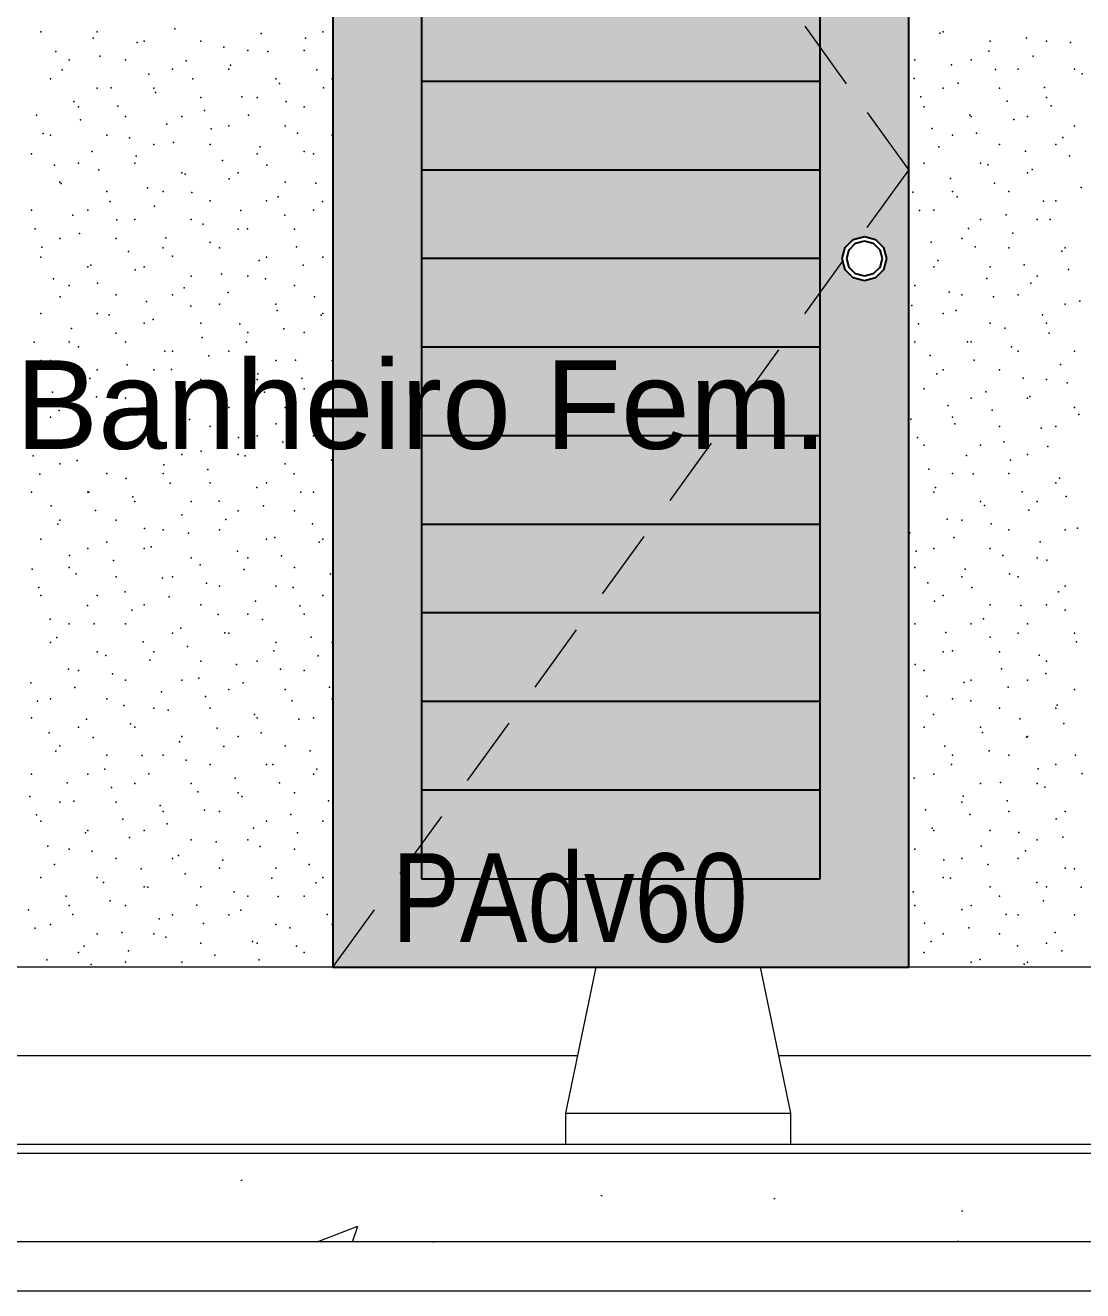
# Model space of a CAD drawing. Header units: metres. Extents: x -77 to 97, y 0 to 6.
# Drawn here: x 84.216 to 85.41, y 0.63 to 2.059 of the extents above; entities that cross this region are included whole.
import ezdxf

# ---------------------------------------------------------------- set-up
doc = ezdxf.new("R2010")
doc.units = ezdxf.units.M
doc.header["$MEASUREMENT"] = 0
for name, color, linetype, lineweight in [('0_Caneta_No__1', 7, 'Continuous', 35), ('COBERTURA-LINHAS.EXEC_Caneta_No__241', 7, 'Continuous', 13), ('LAJES.EST_Caneta_No__241', 7, 'Continuous', 13), ('LAJES.EST_Caneta_No__4', 7, 'Continuous', 20), ('LAJES.EST_Caneta_No__7', 7, 'Continuous', 13), ('PAREDE.ARQ_Caneta_No__241', 7, 'Continuous', 13), ('PISO - Rodapé_Caneta_No__11', 7, 'Continuous', 5), ('Portas Archicad_Caneta_No__3', 7, 'Continuous', 25)]:
    doc.layers.add(name, color=color, linetype=linetype, lineweight=lineweight)
doc.layers.add('COBERTURA-LINHAS.EXEC', color=7, linetype='Continuous')
doc.layers.add('Portas Archicad', color=7, linetype='Continuous')
for name, color, linetype, lineweight, true_color in [('LAJES.EST_Caneta_No__254', 7, 'Continuous', 0, 0xd1c9ad), ('LAJES.EST_Caneta_No__97', 7, 'Continuous', 5, 0x6b6b6b), ('LOUCAS-METAIS.ARQ_Caneta_No__13', 7, 'Continuous', 0, 0xaaaaaa), ('PAREDE.ARQ_Caneta_No__97', 7, 'Continuous', 5, 0x6b6b6b), ('Portas Archicad_Caneta_No__97', 7, 'Continuous', 5, 0x6b6b6b)]:
    doc.layers.add(name, color=color, linetype=linetype, lineweight=lineweight, true_color=true_color)
doc.styles.add('ESTILO_GERADO_1', font='arial.ttf')
doc.styles.add('ESTILO_GERADO_2', font='ARIALN.TTF')

# ---------------------------------------------------------------- blocks, each defined once
blk = doc.blocks.new('Rótulo_41_4', base_point=(84.6254, 1.1437))
at = {"layer": 'COBERTURA-LINHAS.EXEC_Caneta_No__241', "color": 7, "lineweight": 13, "insert": (84.6304, 1.124), "char_height": 0.1, "attachment_point": 1, "style": 'ESTILO_GERADO_2'}
blk.add_mtext('\\A1;{\\pql;\\pt0,241;\\fArial Narrow|b0|i0|c0|p0;\\W1.000000;PAdv60\\fArial Narrow|b0|i0|c0|p0;\\W1.000000;\\A1{\\H.66x;\\S^  ;}\\fArial Narrow|b0|i0|c0|p0;\\W1.000000;\\fArial Narrow|b0|i0|c0|p0;\\W1.000000;\\A1{\\H.66x;\\S^  ;}\\fArial Narrow|b0|i0|c0|p0;\\W1.000000;\\fArial Narrow|b0|i0|c0|p0;\\W1.000000;\\fArial Narrow|b0|i0|c0|p0;\\W1.000000;\\fArial Narrow|b0|i0|c0|p0;\\W1.000000;\\fArial Narrow|b0|i0|c0|p0;\\W1.000000;\\fArial Narrow|b0|i0|c0|p0;\\W1.000000;\\fArial Narrow|b0|i0|c0|p0;\\W1.000000;\\A1{\\H.66x;\\S^  ;}\\fArial Narrow|b0|i0|c0|p0;\\W1.000000;\\fArial Narrow|b0|i0|c0|p0;\\W1.000000;\\A1{\\H.66x;\\S^  ;}\\fArial Narrow|b0|i0|c0|p0;\\W1.000000;\\fArial Narrow|b0|i0|c0|p0;\\W1.000000;\\fArial Narrow|b0|i0|c0|p0;\\W1.000000;\\fArial Narrow|b0|i0|c0|p0;\\W1.000000;\\fArial Narrow|b0|i0|c0|p0;\\W1.000000;\\fArial Narrow|b0|i0|c0|p0;\\W1.000000;\\fArial Narrow|b0|i0|c0|p0;\\W1.000000;\\A1{\\H.66x;\\S^  ;}\\fArial Narrow|b0|i0|c0|p0;\\W1.000000;\\fArial Narrow|b0|i0|c0|p0;\\W1.000000;\\A1{\\H.66x;\\S^  ;}\\fArial Narrow|b0|i0|c0|p0;\\W1.000000;\\fArial Narrow|b0|i0|c0|p0;\\W1.000000;\\fArial Narrow|b0|i0|c0|p0;\\W1.000000;\\fArial Narrow|b0|i0|c0|p0;\\W1.000000;\\fArial Narrow|b0|i0|c0|p0;\\W1.000000;\\fArial Narrow|b0|i0|c0|p0;\\W1.000000;\\fArial Narrow|b0|i0|c0|p0;\\W1.000000;\\A1{\\H.66x;\\S^  ;}\\fArial Narrow|b0|i0|c0|p0;\\W1.000000;\\fArial Narrow|b0|i0|c0|p0;\\W1.000000;\\A1{\\H.66x;\\S^  ;}\\fArial Narrow|b0|i0|c0|p0;\\W1.000000;\\fArial Narrow|b0|i0|c0|p0;\\W1.000000;\\fArial Narrow|b0|i0|c0|p0;\\W1.000000;\\fArial Narrow|b0|i0|c0|p0;\\W1.000000;\\fArial Narrow|b0|i0|c0|p0;\\W1.000000;\\fArial Narrow|b0|i0|c0|p0;\\W1.000000;\\fArial Narrow|b0|i0|c0|p0;\\W1.000000;\\A1{\\H.66x;\\S^  ;}\\fArial Narrow|b0|i0|c0|p0;\\W1.000000;\\fArial Narrow|b0|i0|c0|p0;\\W1.000000;\\A1{\\H.66x;\\S^  ;}\\fArial Narrow|b0|i0|c0|p0;\\W1.000000;\\fArial Narrow|b0|i0|c0|p0;\\W1.000000;\\fArial Narrow|b0|i0|c0|p0;\\W1.000000;\\fArial Narrow|b0|i0|c0|p0;\\W1.000000;\\fArial Narrow|b0|i0|c0|p0;\\W1.000000;\\fArial Narrow|b0|i0|c0|p0;\\W1.000000;\\fArial Narrow|b0|i0|c0|p0;\\W1.000000;\\A1{\\H.66x;\\S^  ;}\\fArial Narrow|b0|i0|c0|p0;\\W1.000000;}', dxfattribs=at)
blk = doc.blocks.new('Rótulo_42_4', base_point=(84.6254, 1.1437))
at = {"layer": 'COBERTURA-LINHAS.EXEC_Caneta_No__241', "color": 7, "lineweight": 13, "insert": (84.6304, 1.124), "char_height": 0.1, "attachment_point": 1, "style": 'ESTILO_GERADO_2'}
blk.add_mtext('\\A1;{\\pql;\\pt0,241;\\fArial Narrow|b0|i0|c0|p0;\\W1.000000;PAdv60\\fArial Narrow|b0|i0|c0|p0;\\W1.000000;\\A1{\\H.66x;\\S^  ;}\\fArial Narrow|b0|i0|c0|p0;\\W1.000000;\\fArial Narrow|b0|i0|c0|p0;\\W1.000000;\\A1{\\H.66x;\\S^  ;}\\fArial Narrow|b0|i0|c0|p0;\\W1.000000;\\fArial Narrow|b0|i0|c0|p0;\\W1.000000;\\fArial Narrow|b0|i0|c0|p0;\\W1.000000;\\fArial Narrow|b0|i0|c0|p0;\\W1.000000;\\fArial Narrow|b0|i0|c0|p0;\\W1.000000;\\fArial Narrow|b0|i0|c0|p0;\\W1.000000;\\fArial Narrow|b0|i0|c0|p0;\\W1.000000;\\A1{\\H.66x;\\S^  ;}\\fArial Narrow|b0|i0|c0|p0;\\W1.000000;\\fArial Narrow|b0|i0|c0|p0;\\W1.000000;\\A1{\\H.66x;\\S^  ;}\\fArial Narrow|b0|i0|c0|p0;\\W1.000000;\\fArial Narrow|b0|i0|c0|p0;\\W1.000000;\\fArial Narrow|b0|i0|c0|p0;\\W1.000000;\\fArial Narrow|b0|i0|c0|p0;\\W1.000000;\\fArial Narrow|b0|i0|c0|p0;\\W1.000000;\\fArial Narrow|b0|i0|c0|p0;\\W1.000000;\\fArial Narrow|b0|i0|c0|p0;\\W1.000000;\\A1{\\H.66x;\\S^  ;}\\fArial Narrow|b0|i0|c0|p0;\\W1.000000;\\fArial Narrow|b0|i0|c0|p0;\\W1.000000;\\A1{\\H.66x;\\S^  ;}\\fArial Narrow|b0|i0|c0|p0;\\W1.000000;\\fArial Narrow|b0|i0|c0|p0;\\W1.000000;\\fArial Narrow|b0|i0|c0|p0;\\W1.000000;\\fArial Narrow|b0|i0|c0|p0;\\W1.000000;\\fArial Narrow|b0|i0|c0|p0;\\W1.000000;\\fArial Narrow|b0|i0|c0|p0;\\W1.000000;\\fArial Narrow|b0|i0|c0|p0;\\W1.000000;\\A1{\\H.66x;\\S^  ;}\\fArial Narrow|b0|i0|c0|p0;\\W1.000000;\\fArial Narrow|b0|i0|c0|p0;\\W1.000000;\\A1{\\H.66x;\\S^  ;}\\fArial Narrow|b0|i0|c0|p0;\\W1.000000;\\fArial Narrow|b0|i0|c0|p0;\\W1.000000;\\fArial Narrow|b0|i0|c0|p0;\\W1.000000;\\fArial Narrow|b0|i0|c0|p0;\\W1.000000;\\fArial Narrow|b0|i0|c0|p0;\\W1.000000;\\fArial Narrow|b0|i0|c0|p0;\\W1.000000;\\fArial Narrow|b0|i0|c0|p0;\\W1.000000;\\A1{\\H.66x;\\S^  ;}\\fArial Narrow|b0|i0|c0|p0;\\W1.000000;\\fArial Narrow|b0|i0|c0|p0;\\W1.000000;\\A1{\\H.66x;\\S^  ;}\\fArial Narrow|b0|i0|c0|p0;\\W1.000000;\\fArial Narrow|b0|i0|c0|p0;\\W1.000000;\\fArial Narrow|b0|i0|c0|p0;\\W1.000000;\\fArial Narrow|b0|i0|c0|p0;\\W1.000000;\\fArial Narrow|b0|i0|c0|p0;\\W1.000000;\\fArial Narrow|b0|i0|c0|p0;\\W1.000000;\\fArial Narrow|b0|i0|c0|p0;\\W1.000000;\\A1{\\H.66x;\\S^  ;}\\fArial Narrow|b0|i0|c0|p0;\\W1.000000;}', dxfattribs=at)

msp = doc.modelspace()

# ---------------------------------------------------------------- hatches: boundary and pattern name
at = {"layer": 'LAJES.EST_Caneta_No__254', "linetype": 'Continuous', "lineweight": 0, "true_color": 0xd1c9ad}
h = msp.add_hatch(dxfattribs=at)
h.set_pattern_fill('Haie_OD_0004', color=9, style=0, pattern_type=2)
h.set_pattern_definition([(45, (29.87522, 1.29528), (-0.159099, 0.159099), [0, -0.15, 0, -0.225]), (110, (30.37522, 1.29528), (0.2114308, 0.0769545), [0, -0.11, 0, -0.19])])
h.paths.add_polyline_path([(82.4258, 0.7953), (82.4258, 0.7853), (86.4758, 0.7853), (86.4758, 0.7953)])
at = {"layer": 'LAJES.EST_Caneta_No__97', "linetype": 'Continuous', "lineweight": 5, "true_color": 0x6b6b6b}
h = msp.add_hatch(dxfattribs=at)
h.set_pattern_fill('AR_CONC_0004', color=251, style=0, pattern_type=2)
h.set_pattern_definition([(50, (29.8752, 0.7953), (-0.546554, 0.0478173), [0.05715, -0.62865]), (355, (29.8752, 0.7953), (-0.10573, 0.5731705), [0.04572, -0.502922]), (100.4514, (29.92077, 0.7913), (0.4408237, 0.5253533), [0.04857, -0.534271]), (46.1842, (29.8752, 0.9477), (-0.813237, 0.126127), [0.085725, -0.942975]), (96.6356, (29.943, 0.9372), (0.712212, 0.742278), [0.072855, -0.801407]), (351.1842, (29.8752, 0.9477), (0.712212, 0.742278), [0.06858, -0.754379]), (21, (29.9514, 0.9096), (-0.454843, 0.3067956), [0.05715, -0.62865]), (326, (29.9514, 0.9096), (0.185406, 0.552564), [0.04572, -0.50292]), (71.4514, (29.9893, 0.884), (0.6402493, 0.2457683), [0.04857, -0.53427]), (37.5, (29.87522, 0.79528), (0.0092658, 0.2536651), [0, -0.496824, 0, -0.51054, 0, -0.504825]), (7.5, (29.87522, 0.79528), (0.200459, 0.3005417), [0, -0.291084, 0, -0.485394, 0, -0.192405]), (327.5, (29.7053, 0.79528), (-0.4067718, 0.0171862), [0, -0.1905, 0, -0.59436, 0, -0.78867]), (317.5, (29.6291, 0.7953), (0.4443875, 0.0762795), [0, -0.24765, 0, -0.394716, 0, -0.56007])])
h.paths.add_polyline_path([(82.4258, 0.6853), (86.4758, 0.6853), (86.4758, 0.7853), (82.4258, 0.7853)])
at = {"layer": 'Portas Archicad', "linetype": 'Continuous', "lineweight": 0, "true_color": 0xffffff}
for points in [[(84.5635, 0.9953), (84.6635, 1.0953), (84.6635, 2.6953), (84.5635, 2.7953)], [(84.6635, 1.9953), (85.1135, 1.9953), (85.1135, 2.0953), (84.6635, 2.0953)], [(84.6635, 1.8953), (85.1135, 1.8953), (85.1135, 1.9953), (84.6635, 1.9953)], [(84.6635, 1.7953), (85.1135, 1.7953), (85.1135, 1.8953), (84.6635, 1.8953)], [(84.6635, 1.7953), (84.6635, 1.6953), (85.1135, 1.6953), (85.1135, 1.7953)], [(84.6635, 1.6953), (84.6635, 1.5953), (85.1135, 1.5953), (85.1135, 1.6953)], [(84.6635, 1.5953), (84.6635, 1.4953), (85.1135, 1.4953), (85.1135, 1.5953)], [(84.6635, 1.4953), (84.6635, 1.3953), (85.1135, 1.3953), (85.1135, 1.4953)], [(84.6635, 1.3953), (84.6635, 1.2953), (85.1135, 1.2953), (85.1135, 1.3953)], [(84.6635, 1.2953), (84.6635, 1.1953), (85.1135, 1.1953), (85.1135, 1.2953)], [(84.6635, 1.1953), (84.6635, 1.0953), (85.1135, 1.0953), (85.1135, 1.1953)], [(84.6635, 1.0953), (84.5635, 0.9953), (85.2135, 0.9953), (85.1135, 1.0953)]]:
    msp.add_hatch(color=7, dxfattribs=at).paths.add_polyline_path(points)
h = msp.add_hatch(color=7, dxfattribs=at)
h.paths.add_polyline_path([(85.1135, 1.0953), (85.2135, 0.9953), (85.2135, 2.7953), (85.1135, 2.6953)])
h.paths.add_polyline_path([(85.1385, 1.7953), (85.1419, 1.8078), (85.151, 1.8169), (85.1635, 1.8203), (85.176, 1.8169), (85.1852, 1.8078), (85.1885, 1.7953), (85.1852, 1.7828), (85.176, 1.7736), (85.1635, 1.7703), (85.151, 1.7736), (85.1419, 1.7828)], flags=0)

# ---------------------------------------------------------------- linework, layer by layer
at = {"layer": 'LAJES.EST_Caneta_No__241', "color": 7, "linetype": 'Continuous', "lineweight": 13}
msp.add_line((82.2258, 0.6303), (90.1758, 0.6303), dxfattribs=at)
at = {"layer": 'LAJES.EST_Caneta_No__4', "color": 7, "linetype": 'Continuous', "lineweight": 20}
msp.add_line((86.4758, 0.6853), (82.4258, 0.6853), dxfattribs=at)
at = {"layer": 'LAJES.EST_Caneta_No__7', "color": 7, "linetype": 'Continuous', "lineweight": 13}
for p, q in [((86.4558, 0.7953), (82.4258, 0.7953)), ((86.4758, 0.7853), (82.4258, 0.7853))]:
    msp.add_line(p, q, dxfattribs=at)
at = {"layer": 'LOUCAS-METAIS.ARQ_Caneta_No__13', "color": 253, "linetype": 'Continuous', "lineweight": 0, "true_color": 0xaaaaaa}
for p, q in [((84.8265, 0.8307), (84.8608, 0.9953)), ((85.0805, 0.8307), (85.0463, 0.9953)), ((84.8265, 0.8307), (84.8302, 0.8307)), ((84.8265, 0.7953), (84.8265, 0.8307)), ((84.8302, 0.8307), (84.8386, 0.8307)), ((84.8386, 0.8307), (84.8516, 0.8307)), ((84.8516, 0.8307), (84.8694, 0.8307)), ((84.8694, 0.8307), (84.8936, 0.8307)), ((84.8936, 0.8307), (84.9224, 0.8307)), ((84.9224, 0.8307), (84.9535, 0.8307)), ((84.9535, 0.8307), (84.9847, 0.8307)), ((84.9847, 0.8307), (85.0135, 0.8307)), ((85.0135, 0.8307), (85.0376, 0.8307)), ((85.0376, 0.8307), (85.0554, 0.8307)), ((85.0554, 0.8307), (85.0684, 0.8307)), ((85.0684, 0.8307), (85.0769, 0.8307)), ((85.0769, 0.8307), (85.0805, 0.8307)), ((85.0805, 0.7953), (85.0805, 0.8307))]:
    msp.add_line(p, q, dxfattribs=at)
at = {"layer": 'PAREDE.ARQ_Caneta_No__241', "color": 7, "linetype": 'Continuous', "lineweight": 13}
for p, q in [((84.5635, 0.9953), (84.2055, 0.9953)), ((85.5886, 0.9953), (85.2135, 0.9953))]:
    msp.add_line(p, q, dxfattribs=at)
at = {"layer": 'PAREDE.ARQ_Caneta_No__97', "color": 251, "linetype": 'Continuous', "lineweight": 5, "true_color": 0x6b6b6b}
for p in [(84.2341, 2.0514), (84.293, 2.0443), (84.2977, 2.0514), (84.3851, 2.0545), (84.4826, 2.0495), (84.5325, 2.0442), (84.5523, 2.0514), (85.2488, 2.0496), (85.2523, 2.0514), (85.3464, 2.0447), (84.2507, 2.029), (84.3428, 2.0391), (84.3507, 2.0408), (84.4144, 2.0408), (84.4404, 2.0341), (84.4674, 2.0302), (84.4902, 2.0289), (84.531, 2.0302), (85.3041, 2.0293), (85.3053, 2.0408), (85.369, 2.0408), (85.3962, 2.0394), (84.2659, 2.0196), (84.3005, 2.0237), (84.3295, 2.0196), (84.3981, 2.0187), (85.2205, 2.0196), (85.2841, 2.0196), (85.3539, 2.024), (84.2582, 2.0083), (84.3558, 2.0034), (84.3825, 2.009), (84.4462, 2.009), (84.4479, 2.0135), (84.5455, 2.0085), (85.2618, 2.0139), (85.3116, 2.0086), (85.3371, 2.009), (85.4008, 2.009), (85.4092, 2.0037), (84.2447, 1.9984), (84.2977, 1.9878), (84.3135, 1.988), (84.3613, 1.9878), (84.4056, 1.9981), (84.4992, 1.9984), (84.5032, 1.9931), (84.553, 1.9879), (84.5629, 1.9984), (85.2195, 1.9985), (85.2523, 1.9878), (85.2694, 1.9932), (85.3159, 1.9878), (85.3669, 1.9883), (84.2712, 1.9726), (84.3633, 1.9827), (84.4144, 1.9772), (84.4609, 1.9778), (84.478, 1.9772), (84.5107, 1.9725), (85.2271, 1.9778), (85.3246, 1.9729), (85.369, 1.9772), (84.2289, 1.9572), (84.2765, 1.9666), (84.321, 1.9673), (84.4186, 1.9624), (84.4684, 1.9571), (84.531, 1.9666), (85.2311, 1.9666), (85.2824, 1.9575), (85.3744, 1.9676), (84.2787, 1.9519), (84.3295, 1.9559), (84.3763, 1.947), (84.3932, 1.9559), (84.4462, 1.9453), (84.5098, 1.9453), (85.2841, 1.9559), (85.3322, 1.9522), (85.3477, 1.9559), (85.4008, 1.9453), (84.2365, 1.9365), (84.2447, 1.9347), (84.3083, 1.9347), (84.334, 1.9316), (84.4261, 1.9417), (84.5237, 1.9368), (84.5629, 1.9347), (85.2401, 1.9421), (85.2629, 1.9347), (85.2899, 1.9368), (85.3874, 1.9319), (84.2917, 1.9162), (84.3613, 1.9241), (84.3838, 1.9263), (84.425, 1.9241), (84.4814, 1.9214), (84.5312, 1.9161), (85.2476, 1.9214), (85.3159, 1.9241), (85.3452, 1.9165), (85.3796, 1.9241), (84.2234, 1.9135), (84.2494, 1.9008), (84.2765, 1.9029), (84.3401, 1.9029), (84.3415, 1.9109), (84.4391, 1.906), (84.478, 1.9135), (84.4889, 1.9007), (84.5416, 1.9135), (85.2311, 1.9029), (85.2947, 1.9029), (85.3029, 1.9011), (85.395, 1.9112), (84.2993, 1.8955), (84.3932, 1.8923), (84.3968, 1.8906), (84.4568, 1.8923), (85.2606, 1.8857), (85.3477, 1.8923), (85.3527, 1.8958), (84.2553, 1.8817), (84.257, 1.8801), (84.3545, 1.8752), (84.4466, 1.8853), (84.5098, 1.8817), (84.5442, 1.8804), (85.3104, 1.8804), (85.408, 1.8755), (84.3083, 1.8711), (84.3123, 1.8598), (84.3719, 1.8711), (84.4044, 1.8699), (84.425, 1.8605), (84.4886, 1.8605), (84.5019, 1.865), (84.5517, 1.8597), (85.2183, 1.8703), (85.2629, 1.8711), (85.2681, 1.8651), (85.3265, 1.8711), (85.3657, 1.8601), (85.3796, 1.8605), (84.2234, 1.8499), (84.27, 1.8444), (84.2871, 1.8499), (84.3621, 1.8545), (84.4596, 1.8496), (84.5094, 1.8443), (84.5416, 1.8499), (85.2258, 1.8497), (85.2417, 1.8499), (85.3234, 1.8447), (84.2277, 1.829), (84.3198, 1.8391), (84.3401, 1.8393), (84.4038, 1.8393), (84.4173, 1.8342), (84.4568, 1.8287), (84.4672, 1.8289), (84.5204, 1.8287), (85.2811, 1.8293), (85.2947, 1.8393), (85.3584, 1.8393), (85.3732, 1.8395), (84.2553, 1.8181), (84.2775, 1.8237), (84.3189, 1.8181), (84.3751, 1.8188), (85.2735, 1.8181), (85.3309, 1.8241), (84.2352, 1.8084), (84.3328, 1.8034), (84.3719, 1.8075), (84.4249, 1.8135), (84.4356, 1.8075), (84.5224, 1.8086), (85.2388, 1.814), (85.2886, 1.8087), (85.3265, 1.8075), (85.3862, 1.8037), (85.3902, 1.8075), (84.2341, 1.7968), (84.2871, 1.7862), (84.2905, 1.788), (84.3507, 1.7862), (84.3826, 1.7981), (84.4802, 1.7932), (84.4886, 1.7968), (84.53, 1.7879), (84.5523, 1.7968), (85.2417, 1.7862), (85.2463, 1.7933), (85.3053, 1.7862), (85.3439, 1.7884), (84.2482, 1.7726), (84.3403, 1.7828), (84.4038, 1.7756), (84.4379, 1.7778), (84.4674, 1.7756), (84.4877, 1.7725), (85.3016, 1.773), (85.3584, 1.7756), (85.3937, 1.7831), (84.2659, 1.765), (84.298, 1.7674), (84.3956, 1.7624), (84.4454, 1.7572), (84.5204, 1.765), (85.2205, 1.765), (85.2593, 1.7576), (85.3514, 1.7677), (84.2557, 1.752), (84.3189, 1.7544), (84.3533, 1.747), (84.3825, 1.7544), (84.4356, 1.7438), (84.4992, 1.7438), (84.543, 1.7522), (85.2735, 1.7544), (85.3092, 1.7523), (85.3371, 1.7544), (85.3902, 1.7438), (85.4067, 1.7474), (84.2341, 1.7332), (84.2977, 1.7332), (84.311, 1.7317), (84.4031, 1.7418), (84.5007, 1.7368), (84.5505, 1.7316), (84.5523, 1.7332), (85.2171, 1.7422), (85.2523, 1.7332), (85.2669, 1.7369), (85.3644, 1.732), (84.2687, 1.7163), (84.3507, 1.7226), (84.3608, 1.7264), (84.4144, 1.7226), (84.4584, 1.7215), (84.5082, 1.7162), (85.2246, 1.7215), (85.3053, 1.7226), (85.3221, 1.7166), (85.369, 1.7226), (84.2264, 1.7009), (84.2659, 1.7014), (84.3185, 1.711), (84.3295, 1.7014), (84.4161, 1.7061), (84.4659, 1.7008), (84.4674, 1.712), (84.531, 1.712), (85.2205, 1.7014), (85.2799, 1.7012), (85.2841, 1.7014), (85.372, 1.7113), (84.2763, 1.6956), (84.3738, 1.6907), (84.3825, 1.6908), (84.4462, 1.6908), (84.5635, 1.6959), (85.2376, 1.6858), (85.3297, 1.6959), (85.3371, 1.6908), (85.4008, 1.6908), (84.234, 1.6802), (84.2447, 1.6802), (84.3315, 1.6753), (84.4236, 1.6854), (84.4992, 1.6802), (84.5212, 1.6805), (84.5629, 1.6802), (85.2874, 1.6805), (85.385, 1.6756), (84.2892, 1.6599), (84.2977, 1.6696), (84.3613, 1.6696), (84.3813, 1.67), (84.4144, 1.659), (84.478, 1.659), (84.4789, 1.6651), (84.5287, 1.6598), (85.2451, 1.6651), (85.2523, 1.6696), (85.3159, 1.6696), (85.3427, 1.6602), (85.369, 1.659), (84.247, 1.6445), (84.2765, 1.6484), (84.3391, 1.6546), (84.4366, 1.6497), (84.4864, 1.6444), (84.531, 1.6484), (85.2311, 1.6484), (85.3004, 1.6448), (85.3925, 1.6549), (84.2968, 1.6392), (84.3295, 1.6377), (84.3932, 1.6377), (84.3943, 1.6343), (84.4442, 1.629), (85.2581, 1.6294), (85.2841, 1.6377), (85.3477, 1.6377), (85.3502, 1.6395), (84.2447, 1.6165), (84.2545, 1.6238), (84.3083, 1.6165), (84.3521, 1.6189), (84.4462, 1.6271), (84.5098, 1.6271), (84.5417, 1.6241), (84.5629, 1.6165), (85.2629, 1.6165), (85.3079, 1.6241), (85.4008, 1.6271), (85.4055, 1.6192), (84.3098, 1.6035), (84.3613, 1.6059), (84.4019, 1.6136), (84.425, 1.6059), (84.4994, 1.6087), (84.5492, 1.6034), (85.2158, 1.614), (85.2656, 1.6087), (85.3159, 1.6059), (85.3632, 1.6038), (85.3796, 1.6059), (84.2234, 1.5953), (84.2675, 1.5881), (84.3596, 1.5982), (84.4571, 1.5933), (84.478, 1.5953), (84.507, 1.588), (84.5416, 1.5953), (85.2233, 1.5934), (85.3209, 1.5884), (84.2252, 1.5727), (84.2765, 1.5847), (84.3173, 1.5828), (84.3401, 1.5847), (84.3932, 1.5741), (84.4149, 1.5779), (84.4568, 1.5741), (84.4647, 1.5726), (85.2311, 1.5847), (85.2786, 1.573), (85.2947, 1.5847), (85.3477, 1.5741), (85.3707, 1.5831), (84.2553, 1.5635), (84.275, 1.5674), (84.3726, 1.5625), (84.4224, 1.5572), (84.5098, 1.5635), (84.5622, 1.5677), (85.2363, 1.5576), (85.3284, 1.5678), (84.2327, 1.552), (84.3083, 1.5529), (84.3303, 1.5471), (84.3719, 1.5529), (84.52, 1.5523), (85.2629, 1.5529), (85.2861, 1.5524), (85.3265, 1.5529), (85.3837, 1.5474), (84.2234, 1.5317), (84.2871, 1.5317), (84.288, 1.5317), (84.3801, 1.5418), (84.425, 1.5423), (84.4777, 1.5369), (84.4886, 1.5423), (84.5275, 1.5316), (84.5416, 1.5317), (85.2417, 1.5317), (85.2439, 1.537), (85.3414, 1.532), (85.3796, 1.5423), (84.2457, 1.5163), (84.3378, 1.5265), (84.3401, 1.5211), (84.4038, 1.5211), (84.4354, 1.5215), (84.4852, 1.5162), (85.2947, 1.5211), (85.2991, 1.5167), (85.3584, 1.5211), (85.3912, 1.5268), (84.2553, 1.4999), (84.2955, 1.5111), (84.3189, 1.4999), (84.3931, 1.5061), (84.4429, 1.5009), (84.4568, 1.5105), (84.5204, 1.5105), (85.2569, 1.5013), (85.2735, 1.4999), (85.349, 1.5114), (84.2532, 1.4957), (84.3508, 1.4907), (84.3719, 1.4893), (84.4356, 1.4893), (84.5405, 1.4959), (85.2146, 1.4859), (85.3067, 1.496), (85.3265, 1.4893), (85.3902, 1.4893), (85.4042, 1.4911), (84.2341, 1.4786), (84.3085, 1.4754), (84.4006, 1.4855), (84.4886, 1.4786), (84.4982, 1.4805), (84.548, 1.4753), (84.5523, 1.4786), (85.2644, 1.4806), (85.3619, 1.4757), (84.2662, 1.46), (84.2871, 1.468), (84.3507, 1.468), (84.3583, 1.4701), (84.4038, 1.4574), (84.4559, 1.4651), (84.4674, 1.4574), (84.5057, 1.4599), (85.2221, 1.4652), (85.2417, 1.468), (85.3053, 1.468), (85.3197, 1.4603), (85.3584, 1.4574), (84.224, 1.4446), (84.2659, 1.4468), (84.316, 1.4547), (84.4136, 1.4498), (84.4634, 1.4445), (84.5204, 1.4468), (85.2205, 1.4468), (85.2774, 1.4449), (85.3695, 1.455), (84.2738, 1.4393), (84.3189, 1.4362), (84.3713, 1.4344), (84.3825, 1.4362), (84.4211, 1.4291), (84.561, 1.4395), (85.2351, 1.4295), (85.2735, 1.4362), (85.3272, 1.4396), (85.3371, 1.4362), (84.2315, 1.4239), (84.2341, 1.415), (84.2977, 1.415), (84.329, 1.419), (84.4356, 1.4256), (84.4992, 1.4256), (84.5187, 1.4242), (84.5523, 1.415), (85.2523, 1.415), (85.2849, 1.4242), (85.3825, 1.4193), (85.3902, 1.4256), (84.2868, 1.4036), (84.3507, 1.4044), (84.3789, 1.4137), (84.4144, 1.4044), (84.4764, 1.4088), (84.5262, 1.4035), (85.2426, 1.4088), (85.3053, 1.4044), (85.3402, 1.4039), (85.369, 1.4044), (84.2445, 1.3882), (84.3366, 1.3983), (84.4341, 1.3934), (84.4674, 1.3938), (84.484, 1.3881), (84.531, 1.3938), (85.2979, 1.3885), (85.39, 1.3986), (84.2659, 1.3832), (84.2943, 1.3829), (84.3295, 1.3832), (84.3825, 1.3726), (84.3919, 1.378), (84.4417, 1.3727), (84.4462, 1.3726), (85.2205, 1.3832), (85.2556, 1.3731), (85.2841, 1.3832), (85.3371, 1.3726), (85.3477, 1.3832), (85.4008, 1.3726), (84.2447, 1.362), (84.252, 1.3675), (84.3496, 1.3626), (84.3994, 1.3573), (84.4992, 1.362), (84.5392, 1.3678), (84.5629, 1.362), (85.3054, 1.3678), (85.403, 1.3629), (84.2977, 1.3514), (84.3073, 1.3472), (84.3613, 1.3514), (84.4969, 1.3524), (84.5468, 1.3471), (85.2523, 1.3514), (85.2631, 1.3524), (85.3159, 1.3514), (85.3607, 1.3475), (84.265, 1.3318), (84.2765, 1.3302), (84.3571, 1.3419), (84.4144, 1.3408), (84.4547, 1.337), (84.478, 1.3408), (84.5045, 1.3317), (84.531, 1.3302), (85.2208, 1.337), (85.2311, 1.3302), (85.3184, 1.3321), (85.369, 1.3408), (84.2227, 1.3164), (84.3148, 1.3265), (84.3295, 1.3195), (84.3932, 1.3195), (84.4124, 1.3216), (84.4622, 1.3163), (85.2761, 1.3167), (85.2841, 1.3195), (85.3477, 1.3195), (85.3682, 1.3268), (84.2725, 1.3111), (84.3701, 1.3062), (84.4199, 1.3009), (84.4462, 1.3089), (84.5098, 1.3089), (84.5598, 1.3114), (85.2338, 1.3013), (85.3259, 1.3114), (85.4008, 1.3089), (84.2302, 1.2957), (84.2447, 1.2983), (84.3083, 1.2983), (84.3278, 1.2908), (84.3613, 1.2877), (84.3776, 1.2855), (84.425, 1.2877), (84.5175, 1.296), (84.5629, 1.2983), (85.2629, 1.2983), (85.2837, 1.2961), (85.3159, 1.2877), (85.3796, 1.2877), (85.3812, 1.2911), (84.2234, 1.2771), (84.2855, 1.2754), (84.4752, 1.2806), (84.478, 1.2771), (84.525, 1.2753), (84.5416, 1.2771), (85.2414, 1.2807), (85.3389, 1.2757), (84.2432, 1.26), (84.2765, 1.2665), (84.3353, 1.2701), (84.3401, 1.2665), (84.4329, 1.2652), (84.4827, 1.2599), (85.2311, 1.2665), (85.2947, 1.2665), (85.2967, 1.2603), (85.3887, 1.2705), (84.2553, 1.2453), (84.293, 1.2548), (84.3906, 1.2498), (84.3932, 1.2559), (84.4404, 1.2445), (84.4568, 1.2559), (84.5098, 1.2453), (85.2544, 1.245), (85.3465, 1.2551), (85.3477, 1.2559), (84.2508, 1.2394), (84.3083, 1.2347), (84.3483, 1.2344), (84.3719, 1.2347), (84.3981, 1.2292), (84.538, 1.2396), (85.2629, 1.2347), (85.3042, 1.2397), (85.3265, 1.2347), (85.4017, 1.2347), (84.306, 1.219), (84.425, 1.2241), (84.4886, 1.2241), (84.4957, 1.2242), (84.5455, 1.2189), (85.2619, 1.2243), (85.3595, 1.2194), (85.3796, 1.2241), (84.2234, 1.2135), (84.2638, 1.2037), (84.2871, 1.2135), (84.3401, 1.2029), (84.3558, 1.2138), (84.4038, 1.2029), (84.4534, 1.2088), (84.5032, 1.2036), (84.5416, 1.2135), (85.2196, 1.2089), (85.2417, 1.2135), (85.2947, 1.2029), (85.3172, 1.204), (85.3584, 1.2029), (85.4093, 1.2141), (84.2215, 1.1883), (84.3136, 1.1984), (84.4111, 1.1934), (84.4568, 1.1923), (84.4609, 1.1882), (84.5204, 1.1923), (85.2749, 1.1886), (85.367, 1.1987), (84.2553, 1.1817), (84.2713, 1.183), (84.3189, 1.1817), (84.3688, 1.1781), (84.4187, 1.1728), (84.5585, 1.1832), (85.2326, 1.1732), (85.2735, 1.1817), (85.3247, 1.1833), (84.229, 1.1676), (84.2341, 1.1604), (84.3266, 1.1627), (84.3719, 1.1711), (84.3764, 1.1574), (84.4356, 1.1711), (84.4886, 1.1604), (84.5162, 1.1678), (84.5523, 1.1604), (85.2824, 1.1679), (85.3265, 1.1711), (85.38, 1.163), (85.3902, 1.1711), (84.2843, 1.1473), (84.2871, 1.1498), (84.3507, 1.1498), (84.4739, 1.1525), (84.5237, 1.1472), (85.2401, 1.1525), (85.2417, 1.1498), (85.3053, 1.1498), (85.3377, 1.1476), (84.242, 1.1319), (84.2659, 1.1286), (84.3341, 1.142), (84.4038, 1.1392), (84.4317, 1.1371), (84.4674, 1.1392), (84.4815, 1.1318), (84.5204, 1.1286), (85.2205, 1.1286), (85.2954, 1.1322), (85.3584, 1.1392), (85.3875, 1.1423), (84.2918, 1.1266), (84.3189, 1.118), (84.3825, 1.118), (84.3894, 1.1217), (84.4392, 1.1164), (85.2531, 1.1168), (85.2735, 1.118), (85.3371, 1.118), (85.3452, 1.1269), (84.2495, 1.1112), (84.3471, 1.1063), (84.3969, 1.101), (84.4356, 1.1074), (84.4992, 1.1074), (84.5367, 1.1115), (85.3029, 1.1115), (85.3902, 1.1074), (85.4005, 1.1066), (84.2341, 1.0968), (84.2977, 1.0968), (84.3048, 1.0909), (84.3507, 1.0862), (84.3546, 1.0856), (84.4144, 1.0862), (84.4945, 1.0961), (84.5443, 1.0908), (84.5523, 1.0968), (85.2523, 1.0968), (85.2606, 1.0961), (85.3053, 1.0862), (85.3582, 1.0912), (85.369, 1.0862), (85.408, 1.0859), (84.2625, 1.0755), (84.4522, 1.0807), (84.4674, 1.0756), (84.502, 1.0754), (84.531, 1.0756), (85.2184, 1.0807), (85.3159, 1.0758), (84.2202, 1.0601), (84.2659, 1.065), (84.3123, 1.0702), (84.3295, 1.065), (84.4099, 1.0653), (84.4597, 1.06), (85.2205, 1.065), (85.2736, 1.0604), (85.2841, 1.065), (85.3657, 1.0705), (84.2447, 1.0438), (84.27, 1.0548), (84.3676, 1.0499), (84.3825, 1.0544), (84.4174, 1.0446), (84.4462, 1.0544), (84.4992, 1.0438), (84.5573, 1.0551), (84.5629, 1.0438), (85.2314, 1.045), (85.3235, 1.0551), (85.3371, 1.0544), (85.4008, 1.0544), (84.2277, 1.0394), (84.2977, 1.0332), (84.3253, 1.0345), (84.3613, 1.0332), (84.3751, 1.0292), (84.515, 1.0397), (85.2523, 1.0332), (85.2812, 1.0397), (85.3159, 1.0332), (85.3787, 1.0348), (84.283, 1.0191), (84.4144, 1.0226), (84.4727, 1.0243), (84.478, 1.0226), (84.5225, 1.019), (85.2389, 1.0244), (85.3365, 1.0194), (85.369, 1.0226), (85.3863, 1.0141), (84.2407, 1.0037), (84.2765, 1.012), (84.3295, 1.0013), (84.3328, 1.0138), (84.3932, 1.0013), (84.4304, 1.0089), (84.4802, 1.0036), (84.531, 1.012), (85.2311, 1.012), (85.2841, 1.0013), (85.2942, 1.004), (85.3477, 1.0013), (84.2906, 0.9984), (85.344, 0.9988)]:
    msp.add_point(p, dxfattribs=at)
at = {"layer": 'PISO - Rodapé_Caneta_No__11', "color": 7, "linetype": 'Continuous', "lineweight": 5}
for p, q in [((84.84, 0.8953), (84.0471, 0.8953)), ((85.8632, 0.8953), (85.0671, 0.8953))]:
    msp.add_line(p, q, dxfattribs=at)
at = {"layer": 'Portas Archicad_Caneta_No__3', "color": 7, "linetype": 'Continuous', "lineweight": 25}
for p, q in [((84.5635, 2.7953), (84.5635, 0.9953)), ((85.2135, 0.9953), (85.2135, 2.7953)), ((84.6635, 2.0953), (84.6635, 1.9953)), ((85.1135, 1.9953), (85.1135, 2.0953)), ((85.1135, 1.9953), (84.6635, 1.9953)), ((84.6635, 1.9953), (84.6635, 1.8953)), ((85.1135, 1.8953), (85.1135, 1.9953)), ((85.1135, 1.8953), (84.6635, 1.8953)), ((84.6635, 1.8953), (84.6635, 1.7953)), ((85.1135, 1.7953), (85.1135, 1.8953)), ((85.1419, 1.8078), (85.151, 1.8169)), ((85.151, 1.8169), (85.1635, 1.8203)), ((85.1535, 1.8126), (85.1635, 1.8153)), ((85.1635, 1.8203), (85.176, 1.8169)), ((85.1635, 1.8153), (85.1735, 1.8126)), ((85.176, 1.8169), (85.1852, 1.8078)), ((85.1385, 1.7953), (85.1419, 1.8078)), ((85.1435, 1.7953), (85.1462, 1.8053)), ((85.1462, 1.8053), (85.1535, 1.8126)), ((85.1735, 1.8126), (85.1808, 1.8053)), ((85.1808, 1.8053), (85.1835, 1.7953)), ((85.1852, 1.8078), (85.1885, 1.7953)), ((85.1135, 1.7953), (84.6635, 1.7953)), ((84.6635, 1.7953), (84.6635, 1.6953)), ((85.1135, 1.6953), (85.1135, 1.7953)), ((85.1419, 1.7828), (85.1385, 1.7953)), ((85.1462, 1.7853), (85.1435, 1.7953)), ((85.1835, 1.7953), (85.1808, 1.7853)), ((85.1885, 1.7953), (85.1852, 1.7828)), ((85.151, 1.7736), (85.1419, 1.7828)), ((85.1535, 1.778), (85.1462, 1.7853)), ((85.1635, 1.7703), (85.151, 1.7736)), ((85.1635, 1.7753), (85.1535, 1.778)), ((85.1735, 1.778), (85.1635, 1.7753)), ((85.176, 1.7736), (85.1635, 1.7703)), ((85.1808, 1.7853), (85.1735, 1.778)), ((85.1852, 1.7828), (85.176, 1.7736)), ((85.1135, 1.6953), (84.6635, 1.6953)), ((84.6635, 1.6953), (84.6635, 1.5953)), ((85.1135, 1.5953), (85.1135, 1.6953)), ((85.1135, 1.5953), (84.6635, 1.5953)), ((84.6635, 1.5953), (84.6635, 1.4953)), ((85.1135, 1.4953), (85.1135, 1.5953)), ((85.1135, 1.4953), (84.6635, 1.4953)), ((84.6635, 1.4953), (84.6635, 1.3953)), ((85.1135, 1.3953), (85.1135, 1.4953)), ((85.1135, 1.3953), (84.6635, 1.3953)), ((84.6635, 1.3953), (84.6635, 1.2953)), ((85.1135, 1.2953), (85.1135, 1.3953)), ((85.1135, 1.2953), (84.6635, 1.2953)), ((84.6635, 1.2953), (84.6635, 1.1953)), ((85.1135, 1.1953), (85.1135, 1.2953)), ((85.1135, 1.1953), (84.6635, 1.1953)), ((84.6635, 1.1953), (84.6635, 1.0953)), ((85.1135, 1.0953), (85.1135, 1.1953)), ((84.6635, 1.0953), (85.1135, 1.0953)), ((84.5635, 0.9953), (85.2135, 0.9953))]:
    msp.add_line(p, q, dxfattribs=at)
at = {"layer": 'Portas Archicad_Caneta_No__97', "color": 251, "linetype": 'Continuous', "lineweight": 5, "true_color": 0x6b6b6b}
for p, q in [((85.0963, 2.0576), (85.1431, 1.9927)), ((85.1667, 1.9601), (85.2135, 1.8953)), ((85.1667, 1.8304), (85.2135, 1.8953)), ((85.0963, 1.733), (85.1393, 1.7925)), ((85.0202, 1.6276), (85.067, 1.6925)), ((84.9441, 1.5222), (84.9909, 1.5871)), ((84.868, 1.4168), (84.9148, 1.4817)), ((84.7919, 1.3114), (84.8387, 1.3763)), ((84.7157, 1.2061), (84.7626, 1.2709)), ((84.6396, 1.1007), (84.6865, 1.1655)), ((84.5635, 0.9953), (84.6104, 1.0601))]:
    msp.add_line(p, q, dxfattribs=at)

# ---------------------------------------------------------------- block references
at = {"layer": 'COBERTURA-LINHAS.EXEC', "color": 7, "linetype": 'Continuous', "lineweight": 13}
for name in ['Rótulo_41_4', 'Rótulo_42_4']:
    msp.add_blockref(name, (84.6254, 1.1437), dxfattribs=at)

# ---------------------------------------------------------------- texts
at = {"layer": '0_Caneta_No__1', "color": 7, "linetype": 'Continuous', "lineweight": 35, "insert": (84.6635, 1.6805), "char_height": 0.1, "attachment_point": 2, "style": 'ESTILO_GERADO_1'}
msp.add_mtext('\\A1;{\\pqc;\\fArial|b0|i0|c0|p0;\\W1.000000;Banheiro Fem.}', dxfattribs=at)

doc.saveas('drawing.dxf')
